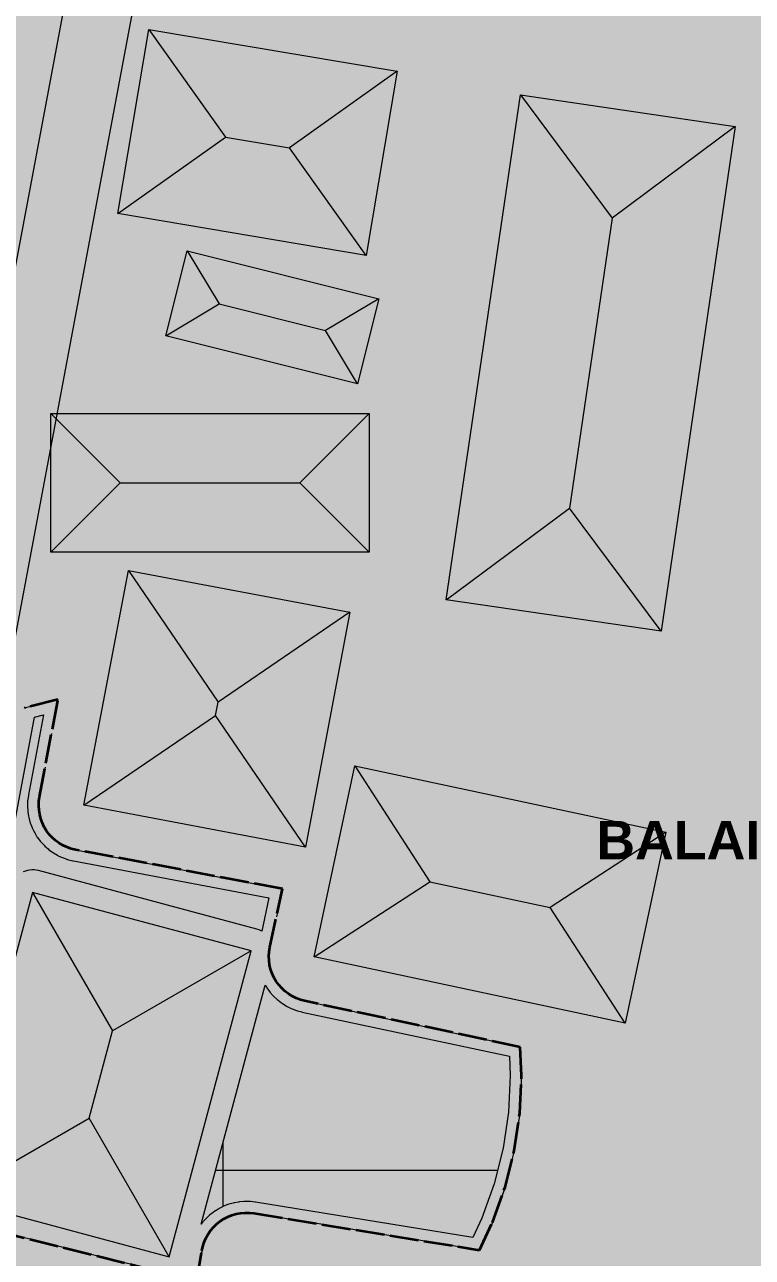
# Model space of a CAD drawing. Header units: metres. Extents: x 305909 to 307171, y 9156037 to 9156671.
# Drawn here: x 306378.7 to 306410.9, y 9156467.6 to 9156522.1 of the extents above; entities that cross this region are included whole.
import ezdxf

# ---------------------------------------------------------------- set-up
doc = ezdxf.new("R2010")
doc.units = ezdxf.units.M
doc.linetypes.add('DASHED', pattern=[1.524, 1.27, -0.254])
doc.linetypes.add('DASHED2', pattern=[0.762, 0.635, -0.127])
for name, color, linetype, lineweight, true_color in [('A-ALUR_DISTRIBUSI', 7, 'DASHED', 50, 0x7828a0), ('A-ALUR_WISATA', 7, 'DASHED2', 50, 0xeb7800), ('B-BANGUNAN_PERMUKIMAN', 7, 'Continuous', 13, 0xf0cd8c), ('B-BAYANGAN', 7, 'Continuous', 0, 0x76786c), ('J-PERKERASAN_JALAN', 7, 'Continuous', 9, 0x989896), ('T-BALAI_PELATIHAN', 7, 'Continuous', 30, 0xaa2d2d), ('T-BANGUNAN_KLASTER_INTI', 7, 'Continuous', 13, 0xe88c3c), ('T-BIOFILTER', 7, 'Continuous', 13, 0x60aad2), ('T-KLASTER_TEMPE_INTI', 7, 'DASHED', 35, 0xd26e14), ('T-LABEL_ELEMEN', 7, 'Continuous', 0, 0x141414), ('T-PERSIL_BALAI', 7, 'DASHED', 13, 0xb42828), ('T-RUANG_JEMUR_DISPLAY', 7, 'Continuous', 9, 0xf9e79f)]:
    doc.layers.add(name, color=color, linetype=linetype, lineweight=lineweight, true_color=true_color)
doc.layers.add('G-PERKERASAN', color=7, linetype='Continuous')
doc.styles.add('ARIALB', font='arialbd.ttf')

msp = doc.modelspace()

# ---------------------------------------------------------------- hatches: boundary and pattern name
at = {"layer": 'A-ALUR_DISTRIBUSI', "true_color": 0x7828a0}
h = msp.add_hatch(color=195, dxfattribs=at)
h.dxf.hatch_style = 1
h.paths.add_polyline_path([(306384.838, 9156523.634), (306384.873, 9156523.715), (306386.016, 9156525.918), (306387.259, 9156525.274), (306386.137, 9156523.11), (306384.94, 9156519.849), (306383.625, 9156520.332), (306384.838, 9156523.634)])
h = msp.add_hatch(color=195, dxfattribs=at)
h.dxf.hatch_style = 1
h.paths.add_polyline_path([(306382.357, 9156516.867), (306382.377, 9156516.93), (306382.592, 9156517.515), (306383.906, 9156517.033), (306383.702, 9156516.478), (306382.343, 9156511.311), (306380.989, 9156511.668), (306382.357, 9156516.867)])
h = msp.add_hatch(color=195, dxfattribs=at)
h.dxf.hatch_style = 1
h.paths.add_polyline_path([(306380.225, 9156508.715), (306381.601, 9156508.457), (306380.495, 9156502.56), (306379.119, 9156502.818), (306380.225, 9156508.715)])
h = msp.add_hatch(color=195, dxfattribs=at)
h.dxf.hatch_style = 1
h.paths.add_polyline_path([(306378.526, 9156499.656), (306378.566, 9156499.869), (306379.942, 9156499.611), (306379.902, 9156499.398), (306378.836, 9156493.714), (306377.46, 9156493.972), (306378.526, 9156499.656)])
at = {"layer": 'A-ALUR_WISATA', "true_color": 0xeb7800}
h = msp.add_hatch(color=30, dxfattribs=at)
h.dxf.hatch_style = 1
h.paths.add_polyline_path([(306379.347, 9156525.812), (306379.38, 9156525.72), (306379.402, 9156525.624), (306380.177, 9156520.93), (306378.599, 9156520.669), (306377.839, 9156525.266), (306377.385, 9156526.316), (306378.853, 9156526.952), (306379.347, 9156525.812)])
h = msp.add_hatch(color=30, dxfattribs=at)
h.dxf.hatch_style = 1
h.paths.add_polyline_path([(306380.396, 9156511.811), (306378.797, 9156511.865), (306379, 9156517.862), (306380.599, 9156517.808), (306380.396, 9156511.811)])
h = msp.add_hatch(color=30, dxfattribs=at)
h.dxf.hatch_style = 1
h.paths.add_polyline_path([(306379.016, 9156502.813), (306377.444, 9156503.108), (306378.549, 9156509.005), (306380.122, 9156508.71), (306379.016, 9156502.813)])
at = {"layer": 'B-BANGUNAN_PERMUKIMAN', "true_color": 0xef9567}
h = msp.add_hatch(color=21, dxfattribs=at)
h.dxf.hatch_style = 1
h.paths.add_polyline_path([(306387.602, 9156517.103), (306382.842, 9156513.717), (306384.216, 9156521.864), (306387.602, 9156517.103)])
at = {"layer": 'B-BANGUNAN_PERMUKIMAN', "true_color": 0xe79064}
h = msp.add_hatch(color=33, dxfattribs=at)
h.dxf.hatch_style = 1
h.paths.add_polyline_path([(306395.196, 9156520.012), (306390.436, 9156516.625), (306387.602, 9156517.103), (306384.216, 9156521.864), (306395.196, 9156520.012)])
at = {"layer": 'B-BANGUNAN_PERMUKIMAN', "true_color": 0xb87250}
h = msp.add_hatch(color=35, dxfattribs=at)
h.dxf.hatch_style = 1
h.paths.add_polyline_path([(306393.822, 9156511.865), (306390.436, 9156516.625), (306395.196, 9156520.012), (306393.822, 9156511.865)])
at = {"layer": 'B-BANGUNAN_PERMUKIMAN', "true_color": 0xef9467}
h = msp.add_hatch(color=21, dxfattribs=at)
h.dxf.hatch_style = 1
h.paths.add_polyline_path([(306404.7, 9156513.523), (306402.815, 9156500.695), (306397.365, 9156496.641), (306400.646, 9156518.972), (306404.7, 9156513.523)])
at = {"layer": 'B-BANGUNAN_PERMUKIMAN', "true_color": 0xe89064}
h = msp.add_hatch(color=33, dxfattribs=at)
h.dxf.hatch_style = 1
h.paths.add_polyline_path([(306404.7, 9156513.523), (306400.646, 9156518.972), (306400.646, 9156518.972), (306410.15, 9156517.576), (306404.7, 9156513.523)])
at = {"layer": 'B-BANGUNAN_PERMUKIMAN', "true_color": 0xc07753}
h = msp.add_hatch(color=23, dxfattribs=at)
h.dxf.hatch_style = 1
h.paths.add_polyline_path([(306382.842, 9156513.717), (306382.842, 9156513.717), (306387.602, 9156517.103), (306390.436, 9156516.625), (306393.822, 9156511.865), (306382.842, 9156513.717)])
at = {"layer": 'B-BANGUNAN_PERMUKIMAN', "true_color": 0xb87350}
h = msp.add_hatch(color=35, dxfattribs=at)
h.dxf.hatch_style = 1
h.paths.add_polyline_path([(306406.869, 9156495.245), (306402.815, 9156500.695), (306404.7, 9156513.523), (306410.15, 9156517.576), (306406.869, 9156495.245)])
at = {"layer": 'B-BANGUNAN_PERMUKIMAN', "true_color": 0xf19668}
h = msp.add_hatch(color=21, dxfattribs=at)
h.dxf.hatch_style = 1
h.paths.add_polyline_path([(306387.324, 9156509.723), (306384.974, 9156508.312), (306385.914, 9156512.073), (306387.324, 9156509.723)])
at = {"layer": 'B-BANGUNAN_PERMUKIMAN', "true_color": 0xe58e63}
h = msp.add_hatch(color=33, dxfattribs=at)
h.dxf.hatch_style = 1
h.paths.add_polyline_path([(306392.03, 9156508.546), (306387.324, 9156509.723), (306385.914, 9156512.073), (306394.38, 9156509.956), (306394.38, 9156509.956), (306392.03, 9156508.546)])
at = {"layer": 'B-BANGUNAN_PERMUKIMAN', "true_color": 0xc27954}
h = msp.add_hatch(color=23, dxfattribs=at)
h.dxf.hatch_style = 1
h.paths.add_polyline_path([(306384.974, 9156508.312), (306387.324, 9156509.723), (306392.03, 9156508.546), (306393.44, 9156506.196), (306384.974, 9156508.312)])
at = {"layer": 'B-BANGUNAN_PERMUKIMAN', "true_color": 0xb6714f}
h = msp.add_hatch(color=35, dxfattribs=at)
h.dxf.hatch_style = 1
h.paths.add_polyline_path([(306392.03, 9156508.546), (306394.38, 9156509.956), (306393.44, 9156506.196), (306392.03, 9156508.546)])
at = {"layer": 'B-BANGUNAN_PERMUKIMAN', "true_color": 0xeb9266}
h = msp.add_hatch(color=33, dxfattribs=at)
h.dxf.hatch_style = 1
h.paths.add_polyline_path([(306393.957, 9156504.876), (306390.888, 9156501.807), (306382.95, 9156501.807), (306379.881, 9156504.876), (306393.957, 9156504.876)])
h = msp.add_hatch(color=33, dxfattribs=at)
h.dxf.hatch_style = 1
h.paths.add_polyline_path([(306382.95, 9156501.807), (306379.881, 9156498.738), (306379.881, 9156504.876), (306382.95, 9156501.807)])
at = {"layer": 'B-BANGUNAN_PERMUKIMAN', "true_color": 0xbc7551}
h = msp.add_hatch(color=23, dxfattribs=at)
h.dxf.hatch_style = 1
h.paths.add_polyline_path([(306393.957, 9156498.738), (306390.888, 9156501.807), (306393.957, 9156504.876), (306393.957, 9156498.738)])
h = msp.add_hatch(color=23, dxfattribs=at)
h.dxf.hatch_style = 1
h.paths.add_polyline_path([(306379.881, 9156498.738), (306382.95, 9156501.807), (306390.888, 9156501.807), (306393.957, 9156498.738), (306379.881, 9156498.738)])
at = {"layer": 'B-BANGUNAN_PERMUKIMAN', "true_color": 0xbf7753}
h = msp.add_hatch(color=23, dxfattribs=at)
h.dxf.hatch_style = 1
h.paths.add_polyline_path([(306397.365, 9156496.641), (306402.815, 9156500.695), (306406.869, 9156495.245), (306397.365, 9156496.641)])
at = {"layer": 'B-BANGUNAN_PERMUKIMAN', "true_color": 0xf09568}
h = msp.add_hatch(color=21, dxfattribs=at)
h.dxf.hatch_style = 1
h.paths.add_polyline_path([(306387.282, 9156492.118), (306387.169, 9156491.517), (306381.348, 9156487.549), (306383.314, 9156497.939), (306387.282, 9156492.118)])
at = {"layer": 'B-BANGUNAN_PERMUKIMAN', "true_color": 0xe78f64}
h = msp.add_hatch(color=33, dxfattribs=at)
h.dxf.hatch_style = 1
h.paths.add_polyline_path([(306387.282, 9156492.118), (306383.314, 9156497.939), (306393.103, 9156496.087), (306387.282, 9156492.118)])
at = {"layer": 'B-BANGUNAN_PERMUKIMAN', "true_color": 0xb7724f}
h = msp.add_hatch(color=35, dxfattribs=at)
h.dxf.hatch_style = 1
h.paths.add_polyline_path([(306391.138, 9156485.697), (306387.169, 9156491.517), (306387.282, 9156492.118), (306393.103, 9156496.087), (306393.103, 9156496.087), (306391.138, 9156485.697)])
at = {"layer": 'B-BANGUNAN_PERMUKIMAN', "true_color": 0xc07853}
h = msp.add_hatch(color=23, dxfattribs=at)
h.dxf.hatch_style = 1
h.paths.add_polyline_path([(306387.169, 9156491.517), (306391.138, 9156485.697), (306381.348, 9156487.549), (306381.348, 9156487.549), (306387.169, 9156491.517)])
at = {"layer": 'B-BANGUNAN_PERMUKIMAN', "true_color": 0xf09568}
h = msp.add_hatch(color=21, dxfattribs=at)
h.dxf.hatch_style = 1
h.paths.add_polyline_path([(306396.646, 9156484.171), (306391.523, 9156480.852), (306393.327, 9156489.294), (306393.327, 9156489.294), (306396.646, 9156484.171)])
at = {"layer": 'B-BANGUNAN_PERMUKIMAN', "true_color": 0xe68f64}
h = msp.add_hatch(color=33, dxfattribs=at)
h.dxf.hatch_style = 1
h.paths.add_polyline_path([(306401.957, 9156483.036), (306396.646, 9156484.171), (306393.327, 9156489.294), (306407.08, 9156486.355), (306401.957, 9156483.036)])
at = {"layer": 'B-BANGUNAN_PERMUKIMAN', "true_color": 0xb7724f}
h = msp.add_hatch(color=35, dxfattribs=at)
h.dxf.hatch_style = 1
h.paths.add_polyline_path([(306405.277, 9156477.913), (306401.957, 9156483.036), (306407.08, 9156486.355), (306407.08, 9156486.355), (306405.537, 9156479.133), (306405.277, 9156477.913)])
at = {"layer": 'B-BANGUNAN_PERMUKIMAN', "true_color": 0xc17853}
h = msp.add_hatch(color=23, dxfattribs=at)
h.dxf.hatch_style = 1
h.paths.add_polyline_path([(306391.523, 9156480.852), (306396.646, 9156484.171), (306401.957, 9156483.036), (306405.277, 9156477.913), (306391.523, 9156480.852)])
at = {"layer": 'B-BAYANGAN', "true_color": 0x76786c}
h = msp.add_hatch(color=8, dxfattribs=at)
h.dxf.hatch_style = 1
h.paths.add_polyline_path([(306404.74, 9156531.854), (306403.311, 9156521.536), (306399.487, 9156522.065), (306400.915, 9156532.384), (306404.74, 9156531.854)])
h = msp.add_hatch(color=8, dxfattribs=at)
h.dxf.hatch_style = 1
h.paths.add_polyline_path([(306404.74, 9156531.854), (306403.311, 9156521.536), (306399.487, 9156522.065), (306400.915, 9156532.384), (306404.74, 9156531.854)])
h = msp.add_hatch(color=8, dxfattribs=at)
h.dxf.hatch_style = 1
h.paths.add_polyline_path([(306395.946, 9156519.262), (306394.572, 9156511.115), (306383.592, 9156512.967), (306384.966, 9156521.114), (306395.946, 9156519.262)])
h = msp.add_hatch(color=8, dxfattribs=at)
h.dxf.hatch_style = 1
h.paths.add_polyline_path([(306395.946, 9156519.262), (306394.572, 9156511.115), (306383.592, 9156512.967), (306384.966, 9156521.114), (306395.946, 9156519.262)])
h = msp.add_hatch(color=8, dxfattribs=at)
h.dxf.hatch_style = 1
h.paths.add_polyline_path([(306410.9, 9156516.826), (306407.619, 9156494.495), (306398.115, 9156495.891), (306401.396, 9156518.222), (306410.9, 9156516.826)])
h = msp.add_hatch(color=8, dxfattribs=at)
h.dxf.hatch_style = 1
h.paths.add_polyline_path([(306410.9, 9156516.826), (306407.619, 9156494.495), (306398.115, 9156495.891), (306401.396, 9156518.222), (306410.9, 9156516.826)])
h = msp.add_hatch(color=8, dxfattribs=at)
h.dxf.hatch_style = 1
h.paths.add_polyline_path([(306395.13, 9156509.206), (306394.19, 9156505.446), (306385.724, 9156507.562), (306386.664, 9156511.323), (306395.13, 9156509.206)])
h = msp.add_hatch(color=8, dxfattribs=at)
h.dxf.hatch_style = 1
h.paths.add_polyline_path([(306395.13, 9156509.206), (306394.19, 9156505.446), (306385.724, 9156507.562), (306386.664, 9156511.323), (306395.13, 9156509.206)])
h = msp.add_hatch(color=8, dxfattribs=at)
h.dxf.hatch_style = 1
h.paths.add_polyline_path([(306394.707, 9156497.988), (306380.631, 9156497.988), (306380.631, 9156504.126), (306394.707, 9156504.126), (306394.707, 9156497.988)])
h = msp.add_hatch(color=8, dxfattribs=at)
h.dxf.hatch_style = 1
h.paths.add_polyline_path([(306394.707, 9156497.988), (306380.631, 9156497.988), (306380.631, 9156504.126), (306394.707, 9156504.126), (306394.707, 9156497.988)])
h = msp.add_hatch(color=8, dxfattribs=at)
h.dxf.hatch_style = 1
h.paths.add_polyline_path([(306393.853, 9156495.337), (306391.888, 9156484.947), (306382.098, 9156486.799), (306384.064, 9156497.189), (306393.853, 9156495.337)])
h = msp.add_hatch(color=8, dxfattribs=at)
h.dxf.hatch_style = 1
h.paths.add_polyline_path([(306393.853, 9156495.337), (306391.888, 9156484.947), (306382.098, 9156486.799), (306384.064, 9156497.189), (306393.853, 9156495.337)])
h = msp.add_hatch(color=8, dxfattribs=at)
h.dxf.hatch_style = 1
h.paths.add_polyline_path([(306407.83, 9156485.605), (306406.026, 9156477.163), (306392.273, 9156480.102), (306394.077, 9156488.544), (306407.83, 9156485.605)])
h = msp.add_hatch(color=8, dxfattribs=at)
h.dxf.hatch_style = 1
h.paths.add_polyline_path([(306407.83, 9156485.605), (306406.026, 9156477.163), (306392.273, 9156480.102), (306394.077, 9156488.544), (306407.83, 9156485.605)])
h = msp.add_hatch(color=8, dxfattribs=at)
h.dxf.hatch_style = 1
h.paths.add_polyline_path([(306389.635, 9156480.208), (306379.976, 9156482.796), (306376.352, 9156469.273), (306386.012, 9156466.685), (306389.635, 9156480.208)])
at = {"layer": 'G-PERKERASAN', "true_color": 0xe0ded9}
h = msp.add_hatch(color=254, dxfattribs=at)
h.dxf.hatch_style = 1
h.paths.add_polyline_path([(306490.891, 9156113.339), (306423.331, 9156121.005), (306333.538, 9156153.468), (306256.179, 9156192.148), (306187.799, 9156246.714), (306159.615, 9156278.263), (306141.521, 9156298.517), (306095.934, 9156355.156), (306061.399, 9156428.371), (306059.148, 9156434.53), (306148.271, 9156429.794), (306176.037, 9156423.566), (306176.556, 9156407.217), (306190.899, 9156401.744), (306216, 9156392.167), (306214.889, 9156381.57), (306213.145, 9156364.919), (306222.697, 9156364.48), (306235.721, 9156363.881), (306237.278, 9156384.641), (306252.329, 9156383.603), (306255.703, 9156410.591), (306262.529, 9156410.022), (306265.045, 9156409.812), (306263.228, 9156389.572), (306278.279, 9156387.236), (306277.389, 9156377.004), (306277.241, 9156375.299), (306288.399, 9156374.261), (306289.59, 9156385.71), (306291.773, 9156406.698), (306306.045, 9156404.882), (306304.229, 9156386.717), (306333.608, 9156380.915), (306333.662, 9156381.234), (306337.441, 9156403.768), (306347.566, 9156464.144), (306314.273, 9156469.955), (306297.277, 9156471.802), (306305.21, 9156522.666), (306276.314, 9156526.951), (306271.414, 9156483.995), (306194.932, 9156492.493), (306197.888, 9156513.183), (306117.341, 9156521.312), (306107.735, 9156482.886), (306039.428, 9156488.501), (306035.152, 9156500.205), (306008.214, 9156577.564), (306165.696, 9156567.29), (306291.75, 9156555.548), (306369.455, 9156545.532), (306490.891, 9156525.396), (306490.891, 9156230.233), (306472.743, 9156232.048), (306466.174, 9156213.241), (306445.179, 9156193.233), (306439.076, 9156185.097), (306447.728, 9156157.385), (306449.353, 9156134.04), (306490.891, 9156130.788), (306490.891, 9156113.339)])
at = {"layer": 'J-PERKERASAN_JALAN', "true_color": 0xa8a8a6}
h = msp.add_hatch(color=253, dxfattribs=at)
h.dxf.hatch_style = 1
h.paths.add_polyline_path([(306211.341, 9156561.319), (306215.693, 9156561.13), (306215.76, 9156561.126), (306215.8, 9156561.123), (306215.867, 9156561.117), (306305.106, 9156551.206), (306305.211, 9156551.196), (306385.831, 9156544.389), (306385.918, 9156544.38), (306385.969, 9156544.374), (306386.055, 9156544.361), (306424.864, 9156537.661), (306424.901, 9156537.654), (306424.922, 9156537.65), (306424.958, 9156537.643), (306453.186, 9156531.689), (306453.481, 9156531.639), (306455.847, 9156531.322), (306456.066, 9156531.299), (306458.588, 9156531.102), (306458.613, 9156531.1), (306499.527, 9156528.16), (306499.548, 9156528.159), (306503.861, 9156527.791), (306503.93, 9156527.784), (306503.97, 9156527.78), (306504.038, 9156527.77), (306508.381, 9156527.098), (306524.104, 9156524.604), (306524.104, 9156521.364), (306507.903, 9156523.933), (306507.888, 9156523.936), (306503.705, 9156524.584), (306503.432, 9156524.616), (306499.323, 9156524.966), (306499.27, 9156524.971), (306458.379, 9156527.908), (306455.69, 9156528.118), (306455.636, 9156528.123), (306455.603, 9156528.127), (306455.548, 9156528.133), (306452.885, 9156528.49), (306452.811, 9156528.501), (306452.767, 9156528.509), (306452.694, 9156528.523), (306424.381, 9156534.494), (306424.236, 9156534.522), (306390.807, 9156540.293), (306390.292, 9156540.348), (306389.774, 9156540.336), (306389.261, 9156540.256), (306388.764, 9156540.112), (306388.289, 9156539.904), (306387.845, 9156539.636), (306387.439, 9156539.314), (306387.079, 9156538.941), (306386.769, 9156538.525), (306386.516, 9156538.073), (306386.324, 9156537.592), (306386.196, 9156537.089), (306373.097, 9156467.337), (306371.27, 9156457.608), (306371.258, 9156457.542), (306354.047, 9156356.618), (306353.994, 9156356.117), (306354.004, 9156355.613), (306354.077, 9156355.115), (306354.213, 9156354.629), (306354.408, 9156354.165), (306354.661, 9156353.729), (306354.966, 9156353.328), (306355.319, 9156352.968), (306355.714, 9156352.656), (306356.146, 9156352.396), (306356.607, 9156352.192), (306357.09, 9156352.048), (306357.587, 9156351.966), (306409.631, 9156346.693), (306409.685, 9156346.687), (306409.717, 9156346.683), (306409.771, 9156346.675), (306440.166, 9156341.92), (306440.608, 9156341.876), (306479.912, 9156340.134), (306480.43, 9156340.144), (306480.943, 9156340.222), (306481.441, 9156340.365), (306481.917, 9156340.572), (306482.362, 9156340.838), (306482.768, 9156341.16), (306483.13, 9156341.531), (306483.441, 9156341.946), (306483.695, 9156342.398), (306483.889, 9156342.879), (306484.019, 9156343.381), (306484.082, 9156343.896), (306484.563, 9156352.101), (306486.641, 9156384.636), (306486.657, 9156384.758), (306486.78, 9156384.758), (306489.513, 9156384.584), (306489.635, 9156384.568), (306489.635, 9156384.445), (306487.559, 9156351.943), (306487.558, 9156351.922), (306487.067, 9156343.551), (306487.07, 9156343.043), (306487.137, 9156342.539), (306487.267, 9156342.048), (306487.458, 9156341.578), (306487.707, 9156341.135), (306488.011, 9156340.728), (306488.363, 9156340.362), (306488.76, 9156340.044), (306489.193, 9156339.779), (306489.656, 9156339.571), (306490.142, 9156339.423), (306490.643, 9156339.338), (306492.503, 9156339.143), (306492.541, 9156339.139), (306492.564, 9156339.136), (306492.602, 9156339.131), (306513.238, 9156336.16), (306513.401, 9156336.139), (306524.104, 9156335.046), (306524.104, 9156331.829), (306512.982, 9156332.966), (306512.941, 9156332.97), (306512.916, 9156332.973), (306512.875, 9156332.979), (306498.863, 9156334.996), (306498.356, 9156335.037), (306497.849, 9156335.012), (306497.349, 9156334.924), (306496.864, 9156334.773), (306496.402, 9156334.562), (306495.97, 9156334.294), (306495.576, 9156333.973), (306495.226, 9156333.605), (306494.925, 9156333.196), (306494.679, 9156332.752), (306494.49, 9156332.28), (306494.364, 9156331.788), (306494.3, 9156331.284), (306494.301, 9156330.776), (306499.491, 9156251.377), (306499.491, 9156251.254), (306499.369, 9156251.238), (306496.637, 9156251.059), (306496.514, 9156251.059), (306496.498, 9156251.181), (306491.167, 9156332.724), (306491.102, 9156333.229), (306490.973, 9156333.721), (306490.782, 9156334.193), (306490.533, 9156334.637), (306490.23, 9156335.046), (306489.877, 9156335.413), (306489.48, 9156335.732), (306489.047, 9156335.998), (306488.582, 9156336.207), (306488.095, 9156336.356), (306487.594, 9156336.441), (306485.258, 9156336.686), (306485.017, 9156336.704), (306446.09, 9156338.429), (306445.584, 9156338.42), (306445.083, 9156338.346), (306444.595, 9156338.21), (306444.129, 9156338.013), (306443.691, 9156337.759), (306443.289, 9156337.452), (306442.928, 9156337.096), (306442.616, 9156336.698), (306442.356, 9156336.263), (306442.153, 9156335.8), (306442.011, 9156335.314), (306441.931, 9156334.814), (306441.915, 9156334.308), (306442.571, 9156313.413), (306442.58, 9156313.248), (306443.283, 9156303.609), (306443.286, 9156303.565), (306443.287, 9156303.544), (306443.288, 9156303.5), (306443.886, 9156283.072), (306443.882, 9156282.949), (306443.759, 9156282.937), (306441.022, 9156282.857), (306440.899, 9156282.862), (306440.888, 9156282.984), (306440.293, 9156303.314), (306440.284, 9156303.488), (306439.581, 9156313.122), (306439.578, 9156313.164), (306439.577, 9156313.184), (306439.576, 9156313.226), (306438.873, 9156335.586), (306438.826, 9156336.086), (306438.716, 9156336.577), (306438.545, 9156337.05), (306438.317, 9156337.498), (306438.034, 9156337.914), (306437.701, 9156338.291), (306437.323, 9156338.623), (306436.907, 9156338.906), (306436.458, 9156339.133), (306435.985, 9156339.303), (306435.494, 9156339.412), (306409.399, 9156343.494), (306409.184, 9156343.522), (306356.316, 9156348.878), (306355.783, 9156348.897), (306355.253, 9156348.844), (306354.735, 9156348.722), (306354.238, 9156348.531), (306353.77, 9156348.276), (306353.34, 9156347.962), (306352.956, 9156347.593), (306352.624, 9156347.176), (306352.351, 9156346.719), (306352.141, 9156346.23), (306351.997, 9156345.717), (306341.11, 9156293.6), (306341.085, 9156293.468), (306330.918, 9156235.039), (306330.908, 9156234.979), (306329.587, 9156226.644), (306329.547, 9156226.286), (306329.002, 9156218.17), (306329.001, 9156218.146), (306326.612, 9156189.443), (306326.594, 9156189.321), (306326.471, 9156189.324), (306323.742, 9156189.551), (306323.62, 9156189.569), (306323.622, 9156189.692), (306326.007, 9156218.339), (306326.011, 9156218.403), (306326.567, 9156226.689), (306326.575, 9156226.779), (306326.58, 9156226.824), (306326.592, 9156226.913), (306327.95, 9156235.479), (306327.954, 9156235.502), (306338.142, 9156294.057), (306338.148, 9156294.09), (306338.151, 9156294.106), (306338.158, 9156294.139), (306348.925, 9156345.68), (306348.998, 9156346.205), (306349.002, 9156346.735), (306348.936, 9156347.261), (306348.8, 9156347.774), (306348.598, 9156348.264), (306348.333, 9156348.723), (306348.01, 9156349.143), (306347.634, 9156349.517), (306347.211, 9156349.837), (306346.75, 9156350.099), (306346.259, 9156350.298), (306345.745, 9156350.43), (306324.834, 9156354.345), (306324.271, 9156354.41), (306279.508, 9156356.343), (306211.341, 9156359.746), (306211.341, 9156362.949), (306279.625, 9156359.541), (306279.652, 9156359.54), (306324.736, 9156357.593), (306324.877, 9156357.581), (306324.962, 9156357.572), (306325.102, 9156357.551), (306346.36, 9156353.57), (306346.885, 9156353.507), (306347.414, 9156353.514), (306347.937, 9156353.591), (306348.445, 9156353.736), (306348.93, 9156353.947), (306349.383, 9156354.219), (306349.796, 9156354.55), (306350.161, 9156354.931), (306350.473, 9156355.358), (306350.727, 9156355.822), (306350.917, 9156356.315), (306351.04, 9156356.829), (306367.345, 9156452.444), (306367.4, 9156452.978), (306367.382, 9156453.515), (306367.293, 9156454.044), (306367.134, 9156454.557), (306366.908, 9156455.044), (306366.618, 9156455.496), (306366.271, 9156455.905), (306365.872, 9156456.264), (306365.428, 9156456.566), (306364.948, 9156456.806), (306364.44, 9156456.98), (306363.913, 9156457.084), (306328.417, 9156461.659), (306307.102, 9156464.447), (306307.086, 9156464.449), (306307.041, 9156464.456), (306243.125, 9156474.305), (306242.61, 9156474.35), (306242.093, 9156474.329), (306241.583, 9156474.241), (306241.089, 9156474.088), (306240.619, 9156473.873), (306240.18, 9156473.598), (306239.781, 9156473.27), (306239.427, 9156472.892), (306239.125, 9156472.472), (306238.879, 9156472.017), (306235.863, 9156465.428), (306235.816, 9156465.333), (306235.721, 9156465.173), (306235.626, 9156465.045), (306235.517, 9156464.929), (306235.377, 9156464.807), (306235.291, 9156464.744), (306234.104, 9156463.916), (306234.011, 9156463.855), (306233.816, 9156463.749), (306233.715, 9156463.704), (306232.243, 9156463.105), (306232.16, 9156463.073), (306232.012, 9156463.028), (306231.882, 9156463), (306231.728, 9156462.982), (306231.639, 9156462.977), (306225.305, 9156462.777), (306225.175, 9156462.777), (306225.11, 9156462.78), (306224.979, 9156462.788), (306217.294, 9156463.552), (306217.186, 9156463.566), (306217.132, 9156463.574), (306217.025, 9156463.594), (306211.341, 9156464.792), (306211.341, 9156467.858), (306217.404, 9156466.58), (306217.834, 9156466.513), (306224.983, 9156465.803), (306225.505, 9156465.785), (306230.354, 9156465.938), (306230.906, 9156465.994), (306231.444, 9156466.125), (306231.96, 9156466.33), (306232.442, 9156466.604), (306232.881, 9156466.943), (306233.27, 9156467.338), (306233.6, 9156467.784), (306233.865, 9156468.271), (306237.161, 9156475.469), (306237.205, 9156475.561), (306237.295, 9156475.714), (306237.385, 9156475.836), (306237.487, 9156475.949), (306237.6, 9156476.051), (306237.743, 9156476.156), (306237.829, 9156476.21), (306239.166, 9156476.996), (306239.245, 9156477.041), (306239.389, 9156477.108), (306239.517, 9156477.155), (306239.67, 9156477.196), (306239.759, 9156477.213), (306241.459, 9156477.502), (306241.565, 9156477.517), (306241.752, 9156477.529), (306241.939, 9156477.52), (306242.045, 9156477.507), (306307.452, 9156467.428), (306307.542, 9156467.415), (306328.795, 9156464.635), (306328.802, 9156464.634), (306364.829, 9156459.991), (306365.332, 9156459.958), (306365.835, 9156459.989), (306366.33, 9156460.083), (306366.81, 9156460.238), (306367.266, 9156460.452), (306367.692, 9156460.722), (306368.08, 9156461.044), (306368.425, 9156461.412), (306368.721, 9156461.82), (306368.963, 9156462.262), (306369.147, 9156462.731), (306369.271, 9156463.22), (306370.149, 9156467.89), (306383.124, 9156536.986), (306383.186, 9156537.496), (306383.182, 9156538.011), (306383.112, 9156538.52), (306382.978, 9156539.016), (306382.781, 9156539.491), (306382.525, 9156539.937), (306382.213, 9156540.346), (306381.852, 9156540.712), (306381.447, 9156541.028), (306381.004, 9156541.29), (306380.532, 9156541.493), (306380.037, 9156541.634), (306379.529, 9156541.71), (306304.881, 9156548.012), (306304.855, 9156548.015), (306304.839, 9156548.016), (306304.813, 9156548.019), (306215.667, 9156557.919), (306215.399, 9156557.94), (306211.341, 9156558.116), (306211.341, 9156561.319)])
at = {"layer": 'T-BALAI_PELATIHAN', "true_color": 0xbf3434}
h = msp.add_hatch(color=15, dxfattribs=at)
h.dxf.hatch_style = 1
h.paths.add_polyline_path([(306382.611, 9156477.573), (306381.576, 9156473.708), (306375.453, 9156470.174), (306379.076, 9156483.696), (306382.611, 9156477.573)])
at = {"layer": 'T-BALAI_PELATIHAN', "true_color": 0xb53131}
h = msp.add_hatch(color=15, dxfattribs=at)
h.dxf.hatch_style = 1
h.paths.add_polyline_path([(306382.611, 9156477.573), (306379.076, 9156483.696), (306388.734, 9156481.108), (306382.611, 9156477.573)])
at = {"layer": 'T-BALAI_PELATIHAN', "true_color": 0x902727}
h = msp.add_hatch(color=17, dxfattribs=at)
h.dxf.hatch_style = 1
h.paths.add_polyline_path([(306385.112, 9156467.585), (306381.576, 9156473.708), (306382.611, 9156477.573), (306388.734, 9156481.108), (306388.734, 9156481.108), (306385.112, 9156467.585)])
at = {"layer": 'T-BALAI_PELATIHAN', "true_color": 0x9a2a2a}
h = msp.add_hatch(color=17, dxfattribs=at)
h.dxf.hatch_style = 1
h.paths.add_polyline_path([(306381.576, 9156473.708), (306385.112, 9156467.585), (306375.453, 9156470.173), (306375.453, 9156470.174), (306381.576, 9156473.708)])
at = {"layer": 'T-BANGUNAN_KLASTER_INTI', "true_color": 0xffb42d}
h = msp.add_hatch(color=40, dxfattribs=at)
h.dxf.hatch_style = 1
h.paths.add_polyline_path([(306387.602, 9156517.103), (306382.842, 9156513.717), (306384.216, 9156521.864), (306387.602, 9156517.103)])
at = {"layer": 'T-BANGUNAN_KLASTER_INTI', "true_color": 0xffae2b}
h = msp.add_hatch(color=40, dxfattribs=at)
h.dxf.hatch_style = 1
h.paths.add_polyline_path([(306395.196, 9156520.012), (306390.436, 9156516.625), (306387.602, 9156517.103), (306384.216, 9156521.864), (306395.196, 9156520.012)])
at = {"layer": 'T-BANGUNAN_KLASTER_INTI', "true_color": 0xce8b22}
h = msp.add_hatch(color=42, dxfattribs=at)
h.dxf.hatch_style = 1
h.paths.add_polyline_path([(306393.822, 9156511.865), (306390.436, 9156516.625), (306395.196, 9156520.012), (306393.822, 9156511.865)])
at = {"layer": 'T-BANGUNAN_KLASTER_INTI', "true_color": 0xffb42d}
h = msp.add_hatch(color=40, dxfattribs=at)
h.dxf.hatch_style = 1
h.paths.add_polyline_path([(306404.7, 9156513.523), (306402.815, 9156500.695), (306397.365, 9156496.641), (306400.646, 9156518.972), (306404.7, 9156513.523)])
at = {"layer": 'T-BANGUNAN_KLASTER_INTI', "true_color": 0xffaf2b}
h = msp.add_hatch(color=40, dxfattribs=at)
h.dxf.hatch_style = 1
h.paths.add_polyline_path([(306404.7, 9156513.523), (306400.646, 9156518.972), (306400.646, 9156518.972), (306410.15, 9156517.576), (306404.7, 9156513.523)])
at = {"layer": 'T-BANGUNAN_KLASTER_INTI', "true_color": 0xd79124}
h = msp.add_hatch(color=42, dxfattribs=at)
h.dxf.hatch_style = 1
h.paths.add_polyline_path([(306382.842, 9156513.717), (306382.842, 9156513.717), (306387.602, 9156517.103), (306390.436, 9156516.625), (306393.822, 9156511.865), (306382.842, 9156513.717)])
at = {"layer": 'T-BANGUNAN_KLASTER_INTI', "true_color": 0xcf8b22}
h = msp.add_hatch(color=42, dxfattribs=at)
h.dxf.hatch_style = 1
h.paths.add_polyline_path([(306406.869, 9156495.245), (306402.815, 9156500.695), (306404.7, 9156513.523), (306410.15, 9156517.576), (306406.869, 9156495.245)])
at = {"layer": 'T-BANGUNAN_KLASTER_INTI', "true_color": 0xffb52d}
h = msp.add_hatch(color=40, dxfattribs=at)
h.dxf.hatch_style = 1
h.paths.add_polyline_path([(306387.324, 9156509.723), (306384.974, 9156508.312), (306385.914, 9156512.073), (306387.324, 9156509.723)])
at = {"layer": 'T-BANGUNAN_KLASTER_INTI', "true_color": 0xffad2b}
h = msp.add_hatch(color=40, dxfattribs=at)
h.dxf.hatch_style = 1
h.paths.add_polyline_path([(306392.03, 9156508.546), (306387.324, 9156509.723), (306385.914, 9156512.073), (306394.38, 9156509.956), (306394.38, 9156509.956), (306392.03, 9156508.546)])
at = {"layer": 'T-BANGUNAN_KLASTER_INTI', "true_color": 0xda9224}
h = msp.add_hatch(color=42, dxfattribs=at)
h.dxf.hatch_style = 1
h.paths.add_polyline_path([(306384.974, 9156508.312), (306387.324, 9156509.723), (306392.03, 9156508.546), (306393.44, 9156506.196), (306384.974, 9156508.312)])
at = {"layer": 'T-BANGUNAN_KLASTER_INTI', "true_color": 0xcd8a22}
h = msp.add_hatch(color=42, dxfattribs=at)
h.dxf.hatch_style = 1
h.paths.add_polyline_path([(306392.03, 9156508.546), (306394.38, 9156509.956), (306393.44, 9156506.196), (306392.03, 9156508.546)])
at = {"layer": 'T-BANGUNAN_KLASTER_INTI', "true_color": 0xffb22c}
h = msp.add_hatch(color=40, dxfattribs=at)
h.dxf.hatch_style = 1
h.paths.add_polyline_path([(306393.957, 9156504.876), (306390.888, 9156501.807), (306382.95, 9156501.807), (306379.881, 9156504.876), (306393.957, 9156504.876)])
h = msp.add_hatch(color=40, dxfattribs=at)
h.dxf.hatch_style = 1
h.paths.add_polyline_path([(306382.95, 9156501.807), (306379.881, 9156498.738), (306379.881, 9156504.876), (306382.95, 9156501.807)])
at = {"layer": 'T-BANGUNAN_KLASTER_INTI', "true_color": 0xd38d23}
h = msp.add_hatch(color=42, dxfattribs=at)
h.dxf.hatch_style = 1
h.paths.add_polyline_path([(306393.957, 9156498.738), (306390.888, 9156501.807), (306393.957, 9156504.876), (306393.957, 9156498.738)])
h = msp.add_hatch(color=42, dxfattribs=at)
h.dxf.hatch_style = 1
h.paths.add_polyline_path([(306379.881, 9156498.738), (306382.95, 9156501.807), (306390.888, 9156501.807), (306393.957, 9156498.738), (306379.881, 9156498.738)])
at = {"layer": 'T-BANGUNAN_KLASTER_INTI', "true_color": 0xd79024}
h = msp.add_hatch(color=42, dxfattribs=at)
h.dxf.hatch_style = 1
h.paths.add_polyline_path([(306397.365, 9156496.641), (306402.815, 9156500.695), (306406.869, 9156495.245), (306397.365, 9156496.641)])
at = {"layer": 'T-BANGUNAN_KLASTER_INTI', "true_color": 0xffb52d}
h = msp.add_hatch(color=40, dxfattribs=at)
h.dxf.hatch_style = 1
h.paths.add_polyline_path([(306387.282, 9156492.118), (306387.169, 9156491.517), (306381.348, 9156487.549), (306383.314, 9156497.939), (306387.282, 9156492.118)])
at = {"layer": 'T-BANGUNAN_KLASTER_INTI', "true_color": 0xffae2b}
h = msp.add_hatch(color=40, dxfattribs=at)
h.dxf.hatch_style = 1
h.paths.add_polyline_path([(306387.282, 9156492.118), (306383.314, 9156497.939), (306393.103, 9156496.087), (306387.282, 9156492.118)])
at = {"layer": 'T-BANGUNAN_KLASTER_INTI', "true_color": 0xce8a22}
h = msp.add_hatch(color=42, dxfattribs=at)
h.dxf.hatch_style = 1
h.paths.add_polyline_path([(306391.138, 9156485.697), (306387.169, 9156491.517), (306387.282, 9156492.118), (306393.103, 9156496.087), (306393.103, 9156496.087), (306391.138, 9156485.697)])
at = {"layer": 'T-BANGUNAN_KLASTER_INTI', "true_color": 0xd89124}
h = msp.add_hatch(color=42, dxfattribs=at)
h.dxf.hatch_style = 1
h.paths.add_polyline_path([(306387.169, 9156491.517), (306391.138, 9156485.697), (306381.348, 9156487.549), (306381.348, 9156487.549), (306387.169, 9156491.517)])
at = {"layer": 'T-BANGUNAN_KLASTER_INTI', "true_color": 0xffb52d}
h = msp.add_hatch(color=40, dxfattribs=at)
h.dxf.hatch_style = 1
h.paths.add_polyline_path([(306396.646, 9156484.171), (306391.523, 9156480.852), (306393.327, 9156489.294), (306393.327, 9156489.294), (306396.646, 9156484.171)])
at = {"layer": 'T-BANGUNAN_KLASTER_INTI', "true_color": 0xffad2b}
h = msp.add_hatch(color=40, dxfattribs=at)
h.dxf.hatch_style = 1
h.paths.add_polyline_path([(306401.957, 9156483.036), (306396.646, 9156484.171), (306393.327, 9156489.294), (306407.08, 9156486.355), (306401.957, 9156483.036)])
at = {"layer": 'T-BANGUNAN_KLASTER_INTI', "true_color": 0xce8a22}
h = msp.add_hatch(color=42, dxfattribs=at)
h.dxf.hatch_style = 1
h.paths.add_polyline_path([(306405.277, 9156477.913), (306401.957, 9156483.036), (306407.08, 9156486.355), (306407.08, 9156486.355), (306405.537, 9156479.133), (306405.277, 9156477.913)])
at = {"layer": 'T-BANGUNAN_KLASTER_INTI', "true_color": 0xd99224}
h = msp.add_hatch(color=42, dxfattribs=at)
h.dxf.hatch_style = 1
h.paths.add_polyline_path([(306391.523, 9156480.852), (306396.646, 9156484.171), (306401.957, 9156483.036), (306405.277, 9156477.913), (306391.523, 9156480.852)])
at = {"layer": 'T-BIOFILTER', "true_color": 0x60aad2}
h = msp.add_hatch(color=143, dxfattribs=at)
h.dxf.hatch_style = 1
h.paths.add_polyline_path([(306378.888, 9156487.989), (306378.861, 9156487.795), (306378.856, 9156487.746), (306378.848, 9156487.55), (306378.849, 9156487.501), (306378.86, 9156487.305), (306378.866, 9156487.256), (306378.896, 9156487.062), (306378.906, 9156487.014), (306378.956, 9156486.824), (306378.97, 9156486.777), (306379.038, 9156486.593), (306379.058, 9156486.548), (306379.143, 9156486.371), (306379.167, 9156486.328), (306379.269, 9156486.161), (306379.297, 9156486.12), (306379.415, 9156485.964), (306379.447, 9156485.926), (306379.58, 9156485.782), (306379.615, 9156485.748), (306379.761, 9156485.617), (306379.8, 9156485.586), (306379.958, 9156485.471), (306379.999, 9156485.444), (306380.169, 9156485.345), (306380.212, 9156485.322), (306380.39, 9156485.24), (306380.436, 9156485.222), (306380.621, 9156485.157), (306380.668, 9156485.143), (306380.859, 9156485.097), (306380.883, 9156485.092), (306389.523, 9156483.458), (306389.209, 9156481.987), (306389.177, 9156482.005), (306389.087, 9156482.044), (306388.994, 9156482.074), (306379.335, 9156484.662), (306379.239, 9156484.683), (306379.141, 9156484.694), (306379.043, 9156484.695), (306378.945, 9156484.687), (306378.849, 9156484.67), (306378.755, 9156484.643), (306378.663, 9156484.607), (306378.576, 9156484.562), (306378.493, 9156484.509), (306378.417, 9156484.448), (306378.346, 9156484.379), (306378.283, 9156484.305), (306378.227, 9156484.224), (306378.179, 9156484.138), (306378.14, 9156484.048), (306378.11, 9156483.955), (306376.887, 9156479.391), (306379.152, 9156491.449), (306379.561, 9156491.552), (306378.892, 9156488.013), (306378.888, 9156487.989)])
at = {"layer": 'T-RUANG_JEMUR_DISPLAY', "true_color": 0xf6e4a0}
h = msp.add_hatch(color=41, dxfattribs=at)
h.dxf.hatch_style = 1
h.paths.add_polyline_path([(306389.412, 9156479.513), (306389.439, 9156479.472), (306389.553, 9156479.313), (306389.584, 9156479.274), (306389.714, 9156479.127), (306389.748, 9156479.092), (306389.891, 9156478.958), (306389.929, 9156478.926), (306390.085, 9156478.807), (306390.125, 9156478.779), (306390.292, 9156478.676), (306390.335, 9156478.652), (306390.511, 9156478.566), (306390.556, 9156478.547), (306390.74, 9156478.478), (306390.787, 9156478.463), (306390.977, 9156478.413), (306391, 9156478.407), (306400.158, 9156476.45), (306400.199, 9156475.6), (306400.12, 9156473.983), (306399.882, 9156472.381), (306399.489, 9156470.81), (306398.943, 9156469.286), (306398.54, 9156468.432), (306388.937, 9156469.997), (306388.912, 9156470), (306388.717, 9156470.022), (306388.668, 9156470.026), (306388.472, 9156470.028), (306388.423, 9156470.027), (306388.228, 9156470.01), (306388.179, 9156470.004), (306387.986, 9156469.968), (306387.938, 9156469.957), (306387.75, 9156469.903), (306387.703, 9156469.887), (306387.521, 9156469.814), (306387.476, 9156469.794), (306387.302, 9156469.704), (306387.259, 9156469.679), (306387.095, 9156469.573), (306387.055, 9156469.544), (306386.901, 9156469.422), (306386.864, 9156469.389), (306386.724, 9156469.252), (306386.69, 9156469.216), (306386.564, 9156469.066), (306386.534, 9156469.028), (306386.534, 9156469.027), (306389.365, 9156479.594), (306389.412, 9156479.513)])
at = {"layer": 'T-RUANG_JEMUR_DISPLAY', "true_color": 0xdcc478}
h = msp.add_hatch(dxfattribs=at)
h.set_pattern_fill('NET', color=53, scale=4)
h.paths.add_polyline_path([(306389.412, 9156479.513), (306389.439, 9156479.472), (306389.553, 9156479.313), (306389.584, 9156479.274), (306389.714, 9156479.127), (306389.748, 9156479.092), (306389.891, 9156478.958), (306389.929, 9156478.926), (306390.085, 9156478.807), (306390.125, 9156478.779), (306390.292, 9156478.676), (306390.335, 9156478.652), (306390.511, 9156478.566), (306390.556, 9156478.547), (306390.74, 9156478.478), (306390.787, 9156478.463), (306390.977, 9156478.413), (306391, 9156478.407), (306400.158, 9156476.45), (306400.199, 9156475.6), (306400.12, 9156473.983), (306399.882, 9156472.381), (306399.489, 9156470.81), (306398.943, 9156469.286), (306398.54, 9156468.432), (306388.937, 9156469.997), (306388.912, 9156470), (306388.717, 9156470.022), (306388.668, 9156470.026), (306388.472, 9156470.028), (306388.423, 9156470.027), (306388.228, 9156470.01), (306388.179, 9156470.004), (306387.986, 9156469.968), (306387.938, 9156469.957), (306387.75, 9156469.903), (306387.703, 9156469.887), (306387.521, 9156469.814), (306387.476, 9156469.794), (306387.302, 9156469.704), (306387.259, 9156469.679), (306387.095, 9156469.573), (306387.055, 9156469.544), (306386.901, 9156469.422), (306386.864, 9156469.389), (306386.724, 9156469.252), (306386.69, 9156469.216), (306386.564, 9156469.066), (306386.534, 9156469.028), (306386.534, 9156469.027), (306389.365, 9156479.594), (306389.412, 9156479.513)])

# ---------------------------------------------------------------- linework, layer by layer
at = {"layer": 'B-BANGUNAN_PERMUKIMAN', "color": 27, "lineweight": 9, "true_color": 0x744832}
for p, q in [((306384.216, 9156521.864), (306387.602, 9156517.103)), ((306395.196, 9156520.012), (306390.436, 9156516.625)), ((306400.646, 9156518.972), (306404.7, 9156513.523)), ((306382.842, 9156513.717), (306387.602, 9156517.103)), ((306387.602, 9156517.103), (306390.436, 9156516.625)), ((306410.15, 9156517.576), (306404.7, 9156513.523)), ((306393.822, 9156511.865), (306390.436, 9156516.625)), ((306404.7, 9156513.523), (306402.815, 9156500.695)), ((306385.914, 9156512.073), (306387.324, 9156509.723)), ((306384.974, 9156508.312), (306387.324, 9156509.723)), ((306387.324, 9156509.723), (306392.03, 9156508.546)), ((306394.38, 9156509.956), (306392.03, 9156508.546)), ((306393.44, 9156506.196), (306392.03, 9156508.546)), ((306379.881, 9156504.876), (306382.95, 9156501.807)), ((306393.957, 9156504.876), (306390.888, 9156501.807)), ((306379.881, 9156498.738), (306382.95, 9156501.807)), ((306382.95, 9156501.807), (306390.888, 9156501.807)), ((306393.957, 9156498.738), (306390.888, 9156501.807)), ((306397.365, 9156496.641), (306402.815, 9156500.695)), ((306406.869, 9156495.245), (306402.815, 9156500.695)), ((306383.314, 9156497.939), (306387.282, 9156492.118)), ((306393.103, 9156496.087), (306387.282, 9156492.118)), ((306387.169, 9156491.517), (306387.282, 9156492.118)), ((306381.348, 9156487.549), (306387.169, 9156491.517)), ((306391.138, 9156485.697), (306387.169, 9156491.517)), ((306393.327, 9156489.294), (306396.646, 9156484.171)), ((306407.08, 9156486.355), (306401.957, 9156483.036)), ((306391.523, 9156480.852), (306396.646, 9156484.171)), ((306396.646, 9156484.171), (306401.957, 9156483.036)), ((306405.277, 9156477.913), (306401.957, 9156483.036))]:
    msp.add_line(p, q, dxfattribs=at)
at = {"layer": 'B-BANGUNAN_PERMUKIMAN', "color": 27, "lineweight": 13, "true_color": 0x744832}
for points in [[(306395.196, 9156520.012), (306393.822, 9156511.865), (306382.842, 9156513.717), (306384.216, 9156521.864), (306395.196, 9156520.012)], [(306410.15, 9156517.576), (306406.869, 9156495.245), (306397.365, 9156496.641), (306400.646, 9156518.972), (306410.15, 9156517.576)], [(306394.38, 9156509.956), (306393.44, 9156506.196), (306384.974, 9156508.312), (306385.914, 9156512.073), (306394.38, 9156509.956)], [(306393.957, 9156498.738), (306379.881, 9156498.738), (306379.881, 9156504.876), (306393.957, 9156504.876), (306393.957, 9156498.738)], [(306393.103, 9156496.087), (306391.138, 9156485.697), (306381.348, 9156487.549), (306383.314, 9156497.939), (306393.103, 9156496.087)], [(306407.08, 9156486.355), (306405.276, 9156477.913), (306391.523, 9156480.852), (306393.327, 9156489.294), (306407.08, 9156486.355)]]:
    msp.add_lwpolyline(points, close=True, dxfattribs=at)
at = {"layer": 'J-PERKERASAN_JALAN', "color": 8, "lineweight": 13, "true_color": 0x787876}
for points in [[(306369.271, 9156463.22), (306370.149, 9156467.89), (306383.124, 9156536.986), (306383.186, 9156537.496), (306383.182, 9156538.011), (306383.112, 9156538.52), (306382.978, 9156539.016), (306382.781, 9156539.491), (306382.525, 9156539.937), (306382.213, 9156540.346), (306381.852, 9156540.712), (306381.447, 9156541.028), (306381.004, 9156541.29), (306380.532, 9156541.493), (306380.037, 9156541.634), (306379.529, 9156541.71), (306304.881, 9156548.012), (306304.855, 9156548.015), (306304.839, 9156548.016), (306304.813, 9156548.019), (306215.667, 9156557.919)], [(306424.236, 9156534.522), (306390.807, 9156540.293), (306390.292, 9156540.348), (306389.774, 9156540.336), (306389.261, 9156540.256), (306388.764, 9156540.112), (306388.289, 9156539.904), (306387.845, 9156539.636), (306387.439, 9156539.314), (306387.079, 9156538.941), (306386.769, 9156538.525), (306386.516, 9156538.073), (306386.324, 9156537.592), (306386.196, 9156537.089), (306373.097, 9156467.337), (306371.27, 9156457.608), (306371.258, 9156457.542), (306354.047, 9156356.618)]]:
    msp.add_lwpolyline(points, dxfattribs=at)
at = {"layer": 'T-BALAI_PELATIHAN', "color": 19, "lineweight": 9, "true_color": 0x5c1919}
for p, q in [((306379.076, 9156483.696), (306382.611, 9156477.573)), ((306388.734, 9156481.108), (306382.611, 9156477.573)), ((306381.576, 9156473.708), (306382.611, 9156477.573)), ((306375.453, 9156470.174), (306381.576, 9156473.708)), ((306385.112, 9156467.585), (306381.576, 9156473.708))]:
    msp.add_line(p, q, dxfattribs=at)
at = {"layer": 'T-BALAI_PELATIHAN', "color": 19, "lineweight": 13, "true_color": 0x5c1919}
msp.add_lwpolyline([(306388.735, 9156481.108), (306379.076, 9156483.696), (306375.452, 9156470.173), (306385.112, 9156467.585), (306388.735, 9156481.108)], close=True, dxfattribs=at)
at = {"layer": 'T-BANGUNAN_KLASTER_INTI', "color": 46, "lineweight": 9, "true_color": 0x825816}
for p, q in [((306384.216, 9156521.864), (306387.602, 9156517.103)), ((306395.196, 9156520.012), (306390.436, 9156516.625)), ((306400.646, 9156518.972), (306404.7, 9156513.523)), ((306382.842, 9156513.717), (306387.602, 9156517.103)), ((306387.602, 9156517.103), (306390.436, 9156516.625)), ((306410.15, 9156517.576), (306404.7, 9156513.523)), ((306393.822, 9156511.865), (306390.436, 9156516.625)), ((306404.7, 9156513.523), (306402.815, 9156500.695)), ((306385.914, 9156512.073), (306387.324, 9156509.723)), ((306384.974, 9156508.312), (306387.324, 9156509.723)), ((306387.324, 9156509.723), (306392.03, 9156508.546)), ((306394.38, 9156509.956), (306392.03, 9156508.546)), ((306393.44, 9156506.196), (306392.03, 9156508.546)), ((306379.881, 9156504.876), (306382.95, 9156501.807)), ((306393.957, 9156504.876), (306390.888, 9156501.807)), ((306379.881, 9156498.738), (306382.95, 9156501.807)), ((306382.95, 9156501.807), (306390.888, 9156501.807)), ((306393.957, 9156498.738), (306390.888, 9156501.807)), ((306397.365, 9156496.641), (306402.815, 9156500.695)), ((306406.869, 9156495.245), (306402.815, 9156500.695)), ((306383.314, 9156497.939), (306387.282, 9156492.118)), ((306393.103, 9156496.087), (306387.282, 9156492.118)), ((306387.169, 9156491.517), (306387.282, 9156492.118)), ((306381.348, 9156487.549), (306387.169, 9156491.517)), ((306391.138, 9156485.697), (306387.169, 9156491.517)), ((306393.327, 9156489.294), (306396.646, 9156484.171)), ((306407.08, 9156486.355), (306401.957, 9156483.036)), ((306391.523, 9156480.852), (306396.646, 9156484.171)), ((306396.646, 9156484.171), (306401.957, 9156483.036)), ((306405.277, 9156477.913), (306401.957, 9156483.036))]:
    msp.add_line(p, q, dxfattribs=at)
at = {"layer": 'T-BANGUNAN_KLASTER_INTI', "color": 46, "lineweight": 13, "true_color": 0x825816}
for points in [[(306395.196, 9156520.012), (306393.822, 9156511.865), (306382.842, 9156513.717), (306384.216, 9156521.864), (306395.196, 9156520.012)], [(306410.15, 9156517.576), (306406.869, 9156495.245), (306397.365, 9156496.641), (306400.646, 9156518.972), (306410.15, 9156517.576)], [(306394.38, 9156509.956), (306393.44, 9156506.196), (306384.974, 9156508.312), (306385.914, 9156512.073), (306394.38, 9156509.956)], [(306393.957, 9156498.738), (306379.881, 9156498.738), (306379.881, 9156504.876), (306393.957, 9156504.876), (306393.957, 9156498.738)], [(306393.103, 9156496.087), (306391.138, 9156485.697), (306381.348, 9156487.549), (306383.314, 9156497.939), (306393.103, 9156496.087)], [(306407.08, 9156486.355), (306405.276, 9156477.913), (306391.523, 9156480.852), (306393.327, 9156489.294), (306407.08, 9156486.355)]]:
    msp.add_lwpolyline(points, close=True, dxfattribs=at)
at = {"layer": 'T-BIOFILTER', "color": 145, "lineweight": 9, "true_color": 0x4a84a3}
msp.add_lwpolyline([(306376.887, 9156479.391), (306379.152, 9156491.449), (306379.561, 9156491.552), (306378.892, 9156488.013), (306378.888, 9156487.989), (306378.888, 9156487.989), (306378.861, 9156487.795), (306378.856, 9156487.746), (306378.848, 9156487.55), (306378.849, 9156487.501), (306378.86, 9156487.305), (306378.866, 9156487.256), (306378.896, 9156487.062), (306378.906, 9156487.014), (306378.956, 9156486.824), (306378.97, 9156486.777), (306379.038, 9156486.593), (306379.058, 9156486.548), (306379.143, 9156486.371), (306379.167, 9156486.328), (306379.269, 9156486.161), (306379.297, 9156486.12), (306379.415, 9156485.964), (306379.447, 9156485.926), (306379.58, 9156485.782), (306379.615, 9156485.748), (306379.761, 9156485.617), (306379.8, 9156485.586), (306379.958, 9156485.471), (306379.999, 9156485.444), (306380.169, 9156485.345), (306380.212, 9156485.322), (306380.39, 9156485.24), (306380.436, 9156485.222), (306380.621, 9156485.157), (306380.668, 9156485.143), (306380.859, 9156485.097), (306380.883, 9156485.092), (306389.523, 9156483.458), (306389.209, 9156481.987), (306389.177, 9156482.005), (306389.087, 9156482.044), (306388.994, 9156482.074), (306379.335, 9156484.662), (306379.239, 9156484.683), (306379.141, 9156484.694), (306379.043, 9156484.695), (306378.945, 9156484.687), (306378.849, 9156484.67), (306378.755, 9156484.643), (306378.663, 9156484.607)], dxfattribs=at)
at = {"layer": 'T-KLASTER_TEMPE_INTI'}
msp.add_lwpolyline([(306374.515, 9156469.469), (306386.344, 9156466.524), (306386.561, 9156467.851), (306386.602, 9156468.043), (306386.661, 9156468.23), (306386.739, 9156468.41), (306386.834, 9156468.582), (306386.945, 9156468.744), (306387.072, 9156468.894), (306387.213, 9156469.031), (306387.366, 9156469.153), (306387.531, 9156469.26), (306387.705, 9156469.35), (306387.888, 9156469.422), (306388.076, 9156469.476), (306388.27, 9156469.512), (306388.465, 9156469.528), (306388.661, 9156469.526), (306388.856, 9156469.504), (306398.831, 9156467.878), (306399.406, 9156469.094), (306399.968, 9156470.665), (306400.373, 9156472.283), (306400.618, 9156473.934), (306400.7, 9156475.6), (306400.638, 9156476.859), (306391.105, 9156478.896), (306390.915, 9156478.946), (306390.731, 9156479.015), (306390.555, 9156479.101), (306390.388, 9156479.205), (306390.232, 9156479.324), (306390.089, 9156479.458), (306389.959, 9156479.605), (306389.844, 9156479.764), (306389.746, 9156479.934), (306389.664, 9156480.113), (306389.601, 9156480.298), (306389.556, 9156480.489), (306389.53, 9156480.684), (306389.523, 9156480.88), (306389.535, 9156481.076), (306389.567, 9156481.27), (306390.119, 9156483.854), (306380.976, 9156485.584), (306380.785, 9156485.629), (306380.6, 9156485.694), (306380.422, 9156485.776), (306380.252, 9156485.875), (306380.094, 9156485.991), (306379.947, 9156486.121), (306379.814, 9156486.265), (306379.696, 9156486.422), (306379.593, 9156486.589), (306379.507, 9156486.766), (306379.44, 9156486.95), (306379.39, 9156487.14), (306379.36, 9156487.334), (306379.348, 9156487.53), (306379.356, 9156487.726), (306379.383, 9156487.92), (306380.198, 9156492.227), (306380.198, 9156492.227), (306378.765, 9156491.868), (306378.718, 9156491.851)], dxfattribs=at)
at = {"layer": 'T-PERSIL_BALAI'}
for points in [[(306378.718, 9156491.851), (306378.765, 9156491.868), (306380.198, 9156492.227), (306379.383, 9156487.92)], [(306379.383, 9156487.92), (306379.356, 9156487.726), (306379.348, 9156487.53), (306379.36, 9156487.334), (306379.39, 9156487.14), (306379.44, 9156486.95), (306379.507, 9156486.766), (306379.593, 9156486.589), (306379.696, 9156486.422), (306379.814, 9156486.265), (306379.947, 9156486.121), (306380.094, 9156485.991), (306380.252, 9156485.875), (306380.422, 9156485.776), (306380.6, 9156485.694), (306380.785, 9156485.629), (306380.976, 9156485.584), (306390.119, 9156483.854), (306389.567, 9156481.27), (306389.535, 9156481.076), (306389.523, 9156480.88), (306389.53, 9156480.684), (306389.556, 9156480.489), (306389.601, 9156480.298), (306389.664, 9156480.113), (306389.746, 9156479.934), (306389.844, 9156479.764), (306389.959, 9156479.605), (306390.089, 9156479.458), (306390.232, 9156479.324), (306390.388, 9156479.205), (306390.555, 9156479.101), (306390.731, 9156479.015), (306390.915, 9156478.946), (306391.105, 9156478.896), (306400.638, 9156476.859), (306400.7, 9156475.6), (306400.618, 9156473.934), (306400.373, 9156472.283), (306399.968, 9156470.665), (306399.406, 9156469.094), (306398.831, 9156467.878), (306388.856, 9156469.504), (306388.661, 9156469.526), (306388.465, 9156469.528), (306388.27, 9156469.512), (306388.076, 9156469.476), (306387.888, 9156469.422), (306387.705, 9156469.35), (306387.531, 9156469.26), (306387.366, 9156469.153), (306387.213, 9156469.031), (306387.072, 9156468.894), (306386.945, 9156468.744), (306386.834, 9156468.582), (306386.739, 9156468.41), (306386.661, 9156468.23), (306386.602, 9156468.043), (306386.561, 9156467.851), (306386.344, 9156466.524), (306374.515, 9156469.469)]]:
    msp.add_lwpolyline(points, dxfattribs=at)
at = {"layer": 'T-RUANG_JEMUR_DISPLAY', "color": 43, "lineweight": 9, "true_color": 0xbfb17c}
msp.add_lwpolyline([(306389.412, 9156479.513), (306389.439, 9156479.472), (306389.553, 9156479.313), (306389.584, 9156479.274), (306389.714, 9156479.127), (306389.748, 9156479.092), (306389.891, 9156478.958), (306389.929, 9156478.926), (306390.085, 9156478.807), (306390.125, 9156478.779), (306390.292, 9156478.676), (306390.335, 9156478.652), (306390.511, 9156478.566), (306390.556, 9156478.547), (306390.74, 9156478.478), (306390.787, 9156478.463), (306390.977, 9156478.413), (306391, 9156478.407), (306400.158, 9156476.45), (306400.199, 9156475.6), (306400.12, 9156473.983), (306399.882, 9156472.381), (306399.489, 9156470.81), (306398.943, 9156469.286), (306398.54, 9156468.432), (306388.937, 9156469.997), (306388.912, 9156470), (306388.717, 9156470.022), (306388.668, 9156470.026), (306388.472, 9156470.028), (306388.423, 9156470.027), (306388.228, 9156470.01), (306388.179, 9156470.004), (306387.986, 9156469.968), (306387.938, 9156469.957), (306387.75, 9156469.903), (306387.703, 9156469.887), (306387.521, 9156469.814), (306387.476, 9156469.794), (306387.302, 9156469.704), (306387.259, 9156469.679), (306387.095, 9156469.573), (306387.055, 9156469.544), (306386.901, 9156469.422), (306386.864, 9156469.389), (306386.724, 9156469.252), (306386.69, 9156469.216), (306386.564, 9156469.066), (306386.534, 9156469.028), (306386.534, 9156469.027), (306389.365, 9156479.594), (306389.412, 9156479.513)], close=True, dxfattribs=at)

# ---------------------------------------------------------------- texts
at = {"layer": 'T-LABEL_ELEMEN', "color": 24, "true_color": 0x961e1e, "insert": (306404, 9156486), "char_height": 1.7, "attachment_point": 4, "style": 'ARIALB', "bg_fill": 1, "box_fill_scale": 1.25, "bg_fill_color": 7, "bg_fill_true_color": 16777215, "bg_fill_transparency": 0}
msp.add_mtext('BALAI PELATIHAN UMKM', dxfattribs=at)

doc.saveas('drawing.dxf')
